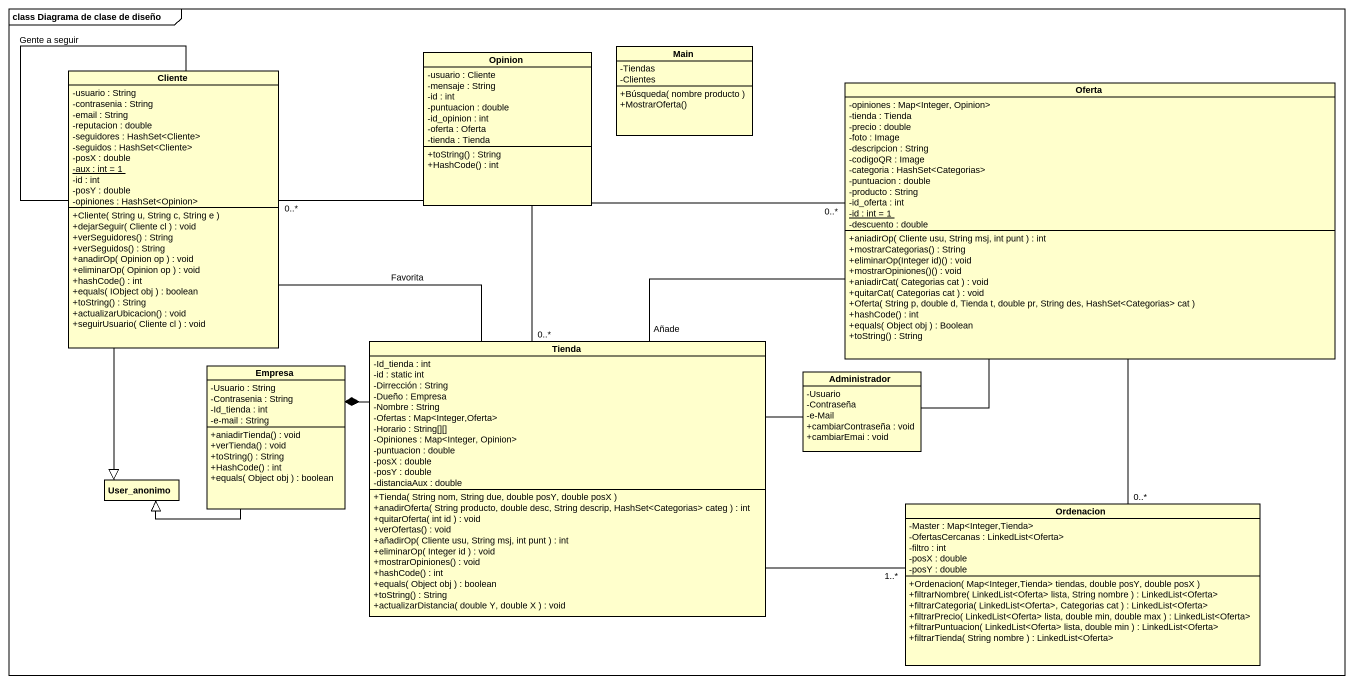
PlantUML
@startuml
mainframe class Diagrama de clase de diseño
hide circle
hide empty members
skinparam classAttributeIconSize 0
class Opinion {
  -usuario : Cliente
  -mensaje : String
  -id : int
  -puntuacion : double
  -id_opinion : int
  -oferta : Oferta
  -tienda : Tienda
  +toString() : String
  +HashCode() : int
}
class Main {
  -Tiendas
  -Clientes
  +Búsqueda( nombre producto )
  +MostrarOferta()
}
class Cliente {
  -usuario : String
  -contrasenia : String
  -email : String
  -reputacion : double
  -seguidores : HashSet<Cliente>
  -seguidos : HashSet<Cliente>
  -posX : double
  {static} -aux : int = 1
  -id : int
  -posY : double
  -opiniones : HashSet<Opinion>
  +Cliente( String u, String c, String e )
  +dejarSeguir( Cliente cl ) : void
  +verSeguidores() : String
  +verSeguidos() : String
  +anadirOp( Opinion op ) : void
  +eliminarOp( Opinion op ) : void
  +hashCode() : int
  +equals( IObject obj ) : boolean
  +toString() : String
  +actualizarUbicacion() : void
  +seguirUsuario( Cliente cl ) : void
}
class Oferta {
  -opiniones : Map<Integer, Opinion>
  -tienda : Tienda
  -precio : double
  -foto : Image
  -descripcion : String
  -codigoQR : Image
  -categoria : HashSet<Categorias>
  -puntuacion : double
  -producto : String
  -id_oferta : int
  {static} -id : int = 1
  -descuento : double
  +aniadirOp( Cliente usu, String msj, int punt ) : int
  +mostrarCategorias() : String
  +eliminarOp(Integer id)() : void
  +mostrarOpiniones()() : void
  +aniadirCat( Categorias cat ) : void
  +quitarCat( Categorias cat ) : void
  +Oferta( String p, double d, Tienda t, double pr, String des, HashSet<Categorias> cat )
  +hashCode() : int
  +equals( Object obj ) : Boolean
  +toString() : String
}
class Empresa {
  -Usuario : String
  -Contrasenia : String
  -Id_tienda : int
  -e-mail : String
  +aniadirTienda() : void
  +verTienda() : void
  +toString() : String
  +HashCode() : int
  +equals( Object obj ) : boolean
}
class Tienda {
  -Id_tienda : int
  -id : static int
  -Dirrección : String
  -Dueño : Empresa
  -Nombre : String
  -Ofertas : Map<Integer,Oferta>
  -Horario : String[][]
  -Opiniones : Map<Integer, Opinion>
  -puntuacion : double
  -posX : double
  -posY : double
  -distanciaAux : double
  +Tienda( String nom, String due, double posY, double posX )
  +anadirOferta( String producto, double desc, String descrip, HashSet<Categorias> categ ) : int
  +quitarOferta( int id ) : void
  +verOfertas() : void
  +añadirOp( Cliente usu, String msj, int punt ) : int
  +eliminarOp( Integer id ) : void
  +mostrarOpiniones() : void
  +hashCode() : int
  +equals( Object obj ) : boolean
  +toString() : String
  +actualizarDistancia( double Y, double X ) : void
}
class Administrador {
  -Usuario
  -Contraseña
  -e-Mail
  +cambiarContraseña : void
  +cambiarEmai : void
}
class User_anonimo
class Ordenacion {
  -Master : Map<Integer,Tienda>
  -OfertasCercanas : LinkedList<Oferta>
  -filtro : int
  -posX : double
  -posY : double
  +Ordenacion( Map<Integer,Tienda> tiendas, double posY, double posX )
  +filtrarNombre( LinkedList<Oferta> lista, String nombre ) : LinkedList<Oferta>
  +filtrarCategoria( LinkedList<Oferta>, Categorias cat ) : LinkedList<Oferta>
  +filtrarPrecio( LinkedList<Oferta> lista, double min, double max ) : LinkedList<Oferta>
  +filtrarPuntuacion( LinkedList<Oferta> lista, double min ) : LinkedList<Oferta>
  +filtrarTienda( String nombre ) : LinkedList<Oferta>
}
Opinion -right- "0..*" Oferta
Opinion -- "0..*" Tienda
Cliente "0..*" -right- Opinion
Cliente -- Cliente : Gente a seguir
Cliente -- Tienda : Favorita
Cliente --|> User_anonimo
Oferta -- "0..*" Ordenacion
Empresa *-right- Tienda
Empresa -left-|> User_anonimo
Tienda -right- Oferta : Añade
Tienda -right- "1..*" Ordenacion
Administrador -up- Oferta
Administrador -left- Tienda
@enduml
